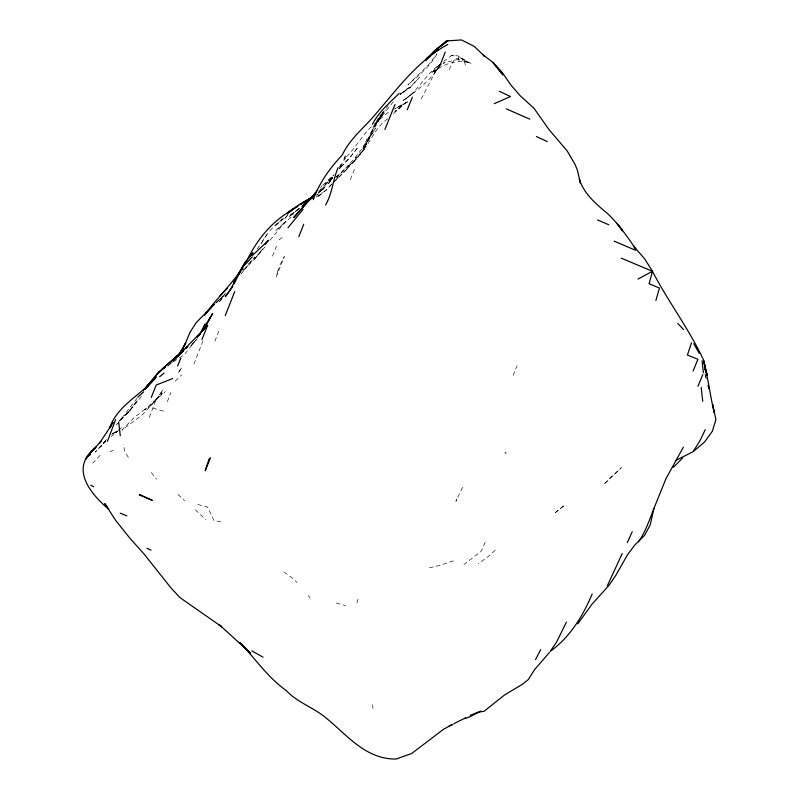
<?xml version="1.0" encoding="UTF-8"?>
<svg xmlns="http://www.w3.org/2000/svg" width="799" height="799" viewBox="0 0 799 799"><rect width="100%" height="100%" fill="white"/><g stroke="black" fill="none" stroke-linecap="round" stroke-linejoin="round"><path stroke-width="0.6" stroke-dasharray="4 3" d="M356.933 603.035L358.791 596.663M149.313 417.478L156.065 399.55M167.321 401.737L170.836 392.569M513.128 375.43L517.093 365.622M193.907 364.064L204.075 338.087M214.871 341.303L218.866 331.176M272.449 256.159L276.514 245.962M350.332 179.575L354.476 169.268M362.816 148.584L367.24 138.277M462.541 487.33L455.899 501.323L458.067 496.598M485.163 542.231L481.068 551.44L463.969 564.513M449.128 69.553L455.26 57.828L464.239 61.263L467.335 61.483L469.013 62.851L458.256 56.639M421.243 98.986L435.036 72.27M378.177 118.362L373.273 127.061L368.489 138.057L362.127 148.554L354.486 158.482L336.808 177.648M339.875 166.412L345.917 157.633M339.385 167.231L341.143 164.274M266.936 234.507L260.644 244.314C266.556 233.767 274.337 224.369 284.564 217.747L274.856 226.317L282.167 218.836M383.61 112.01L374.222 126.412L381.752 115.855L374.132 126.142L395.006 99.605M156.644 399.16L163.116 389.742L154.287 401.837L148.195 407.8L156.644 399.16L153.768 402.396M383.61 112.13L368.888 137.957L373.972 126.731L380.134 116.175L383.949 111.65M386.227 108.374L388.184 105.568M346.596 156.684C356.294 146.876 362.706 134.382 372.993 125.093M225.797 292.883L218.676 302.751L223.65 296.149M332.554 177.917L328.469 183.59L332.654 177.768M196.194 339.785L184.529 354.506L173.213 361.917M265.158 246.781L254.262 259.415L242.526 271.45M137.108 398.122L119.48 421.233M240.869 274.167L254.901 256.948L245.583 267.146M339.385 168.749L342.192 164.954L339.265 168.829M332.384 178.027L328.039 183.85L332.324 178.207M257.048 249.018L261.253 243.385M335.64 177.538C349.133 166.512 362.936 155.156 368.948 138.067L363.205 149.043L369.068 138.217L373.972 126.941L383.2 112.17M141.453 396.404L128.359 412.374L118.632 421.393L130.237 409.907L137.568 400.069L128.359 412.374L130.237 409.907L117.962 423.31M440.009 65.848C430.531 80.05 417.198 90.846 403.155 100.265M287.96 214.571L284.154 219.405L287.95 214.791M261.223 250.736L254.262 259.415L262.741 248.829M320.569 187.605L322.097 185.688M194.357 341.543L190.442 346.386L197.323 338.446M441.497 63.88L434.167 72.849L440.379 66.047M105.778 440.569L100.404 446.971L107.036 438.891M116.394 424.918L118.711 422.152M380.344 115.935L385.468 109.843M243.006 270.202L244.294 268.674M381.692 114.347L384.039 111.6L379.405 116.195M105.718 440.509L95.221 452.034L105.728 441.428M331.645 184.589L326.691 189.573L315.715 198.152M335.48 180.264L337.787 177.668L332.634 183.051M100.085 455.35L92.644 463.27M269.962 240.229L286.022 221.103L275.655 230.791L293.842 214.701M439.36 64.879L431.25 73.398L440.029 64.25C425.398 74.157 418.177 91.416 403.036 100.754L414.621 91.935M331.765 183.95L329.188 186.636L331.715 184.169M340.614 167.151L350.002 157.363L358.142 147.066L349.942 157.503L339.146 169.128M156.125 399.39L162.287 393.128L142.641 414.561L121.997 430.132L134.522 417.228L147.136 407.67L144.829 409.617L165.293 391.65M219.086 300.104L224.938 294.162M332.374 177.168L318.411 192.759L325.153 186.676L318.811 192.369L324.214 187.955L319.22 192L323.285 189.243L319.64 191.64M318.651 191.5L334.122 174.572M338.436 177.568L347.685 168.479L332.554 183.341M332.374 177.398L325.832 183.83L332.384 177.298M175.251 381.083L181.713 374.881M322.966 184.869L333.293 175.201M336.539 176.689L345.567 168.12M216.589 302.052L223.311 295.84L218.127 300.784M440.029 65.977L433.777 71.75C444.344 63.57 458.246 58.677 471.32 63.6L458.376 57.059L459.026 61.283M393.507 113.648L405.413 102.841L394.816 111.59L405.093 103.231L408.948 101.173L395.225 108.554M215.44 303.31L223.33 296.309M495.2 550.251L488.199 556.603L478.301 563.694M374.481 123.725L390.381 110.492M387.785 118.821C372.873 128.679 369.478 147.815 355.315 158.272L364.294 149.383L356.624 158.961L346.776 167.62L356.224 158.931L346.496 169.618M318.601 196.334L326.691 189.573M119.291 429.972L111.281 436.584M299.345 208.199L288.928 216.919L298.986 208.789M216.509 302.402L218.247 300.953M167.75 365.932L169.618 364.374M170.557 363.595L173.353 361.258M400.549 94.032L409.807 86.921L400.109 94.342L410.376 87.321L419.415 77.433L409.727 87.76L410.376 87.321L400.159 94.362M316.354 195.276L318.272 193.827L316.244 195.266M443.535 61.463L451.435 55.66L457.737 55.81L467.335 61.483M278.971 239.87L283.096 236.874M117.503 431.27L115.705 432.579L116.354 432.129M316.134 197.093L322.866 192.459M167.4 365.992L171.276 363.235M118.791 429.662L121.688 427.665M299.455 208.349L289.098 216.03L298.187 209.218M111.76 434.266L117.443 430.881L112.269 434.037M112.1 434.077L116.864 431.001M404.584 103.52L405.093 103.231M394.157 109.143L404.264 103.88L395.785 107.735M109.902 451.874L113.398 450.167M453.373 560.828L439.6 565.462L426.716 568.449M458.716 59.126L442.996 63.201L444.524 62.811M451.435 55.66L454.361 55.8M220.794 521.867L213.902 520.479L207.69 507.145L197.323 504.329M336.259 603.015L345.767 605.662M152.929 408.059L163.635 411.235M284.064 572.024L292.754 578.346L297.048 582.541M195.286 509.772L205.982 519.789M177.977 494.441L184.609 500.783M151.291 472.539L156.644 479.21M308.124 595.495L310.142 598.061M128.339 457.398L124.324 450.446L123.895 444.434M464.239 61.263L465.517 65.218M706.276 378.636L704.668 372.973L706.626 379.895M372.614 704.648L373.063 709.772M277.942 270.501L276.084 277.233L284.384 256.439L282.047 260.294L277.942 270.501M368.918 138.497L363.575 149.113L375.42 128.309L368.918 138.497M181.513 367.999L177.977 373.143L181.513 367.999M436.973 53.913C430.052 66.587 418.596 75.486 407.919 84.784L428.104 65.358L436.973 53.913M555.225 512.658L564.823 505.038L555.225 512.658M612.164 475.994L603.704 484.554L621.402 467.715L612.164 475.994"/><path stroke-width="1.2" d="M683.365 447.17L666.026 478.571L653.912 508.464L650.226 524.883L644.483 535.49L635.115 544.658L627.644 554.546L615.779 575.39L608.938 585.417L592.019 604.164L577.777 623.809M434.936 50.637L447.879 40.699L435.735 49.758L425.657 60.394L434.936 50.637L446.212 40.959L461.462 39.95L474.226 46.392L483.305 55.021L493.053 62.482L502.251 72.439L510.861 84.984L520.049 95.6L534.122 108.404L548.703 129.218L567.16 150.911L575 164.304L577.258 169.778L580.424 183.141L579.345 179.076C583.869 193.857 596.084 204.065 607.58 213.583C618.506 224.05 627.225 236.454 635.674 248.918L633.397 245.922L644.663 258.826L652.473 271.261L649.108 283.745L659.455 288.039L655.879 300.444M691.465 342.871L687.42 355.066L697.917 359.27L693.113 370.976M107.475 441.298L115.585 419.605M372.514 124.245C378.536 112.11 389.662 102.801 399.23 93.303M653.912 508.464C649.427 519.879 645.582 531.744 638.501 541.872M338.127 167.61C332.803 179.935 332.484 193.148 325.553 205.073M344.109 159.191L345.258 156.195M313.358 199.67C319.27 182.681 330.157 167.88 342.372 154.826C350.042 138.377 364.694 127.371 375.979 113.698C397.453 88.619 418.117 60.434 447.78 44.454M440.359 64.579L445.243 52.025M225.238 315.645L234.746 291.525M298.876 236.564L303.71 224.289M151.271 397.443L156.204 385.038L172.584 378.596M201.927 339.575L207.63 325.343L173.443 360.599L183.001 350.981M394.976 104.499L384.918 129.458M177.648 365.912L180.834 357.992M407.26 109.723L412.384 97.198M697.976 386.257L702.79 374.641M622.191 553.577L607.24 586.027M566.441 622.111L556.274 642.666L550.381 651.085M627.235 542.731L632.219 531.754M234.217 283.785L238.931 273.757L233.468 283.076L239.131 273.528M705.257 429.672L699.944 440.778L693.063 451.725L676.144 460.284M592.169 593.967C582.88 615.969 570.376 636.613 550.811 650.995M201.448 331.525L205.223 323.965L200.968 332.444M247.091 260.354C257.068 239.111 272.998 220.224 293.832 208.988L288.059 212.484L300.054 204.015L313.657 196.184M535.54 659.594L540.663 649.647M206.102 325.193L212.644 313.428L203.106 329.947M147.715 386.586C151.85 378.696 158.492 372.494 165.053 366.631L156.434 374.761L164.674 366.691L182.941 351.121L166.062 365.483M207.63 325.343L203.116 329.827L210.397 317.233M244.694 264.319L238.122 275.076L244.644 262.771L252.943 252.794L250.107 256.609M178.017 355.895L184.779 344.928L185.688 342.961L179.006 355.056L184.779 344.928L189.982 332.324L196.354 322.466L214.152 304.319M202.177 331.475L205.503 326.262L199.75 334.262M317.003 190.252L311.5 198.701L315.555 192.839L293.692 217.548L313.697 195.425L302.042 206.402L308.384 200.809M111.55 425.338L109.493 428.184C117.433 405.173 141.163 395.046 155.985 377.438L145.438 388.803M239.75 272.469L241.727 269.772M232.849 286.332L225.308 296.639C234.197 286.062 237.583 272.059 246.541 261.563M145.178 389.093L150.122 382.381L146.247 387.475M198.961 335.49L200.339 333.642M303.091 209.298L288.01 227.745M113.258 422.451L99.565 443.055L101.103 441.258L93.193 449.687L96.05 447.14C69.273 467.495 89.538 493.013 108.794 509.363L104.809 503.6L115.535 520.209L129.738 538.007L144.349 554.396L170.866 587.814L180.065 597.702L220.894 626.156L250.267 652.993L240.129 642.576C255.33 658.915 267.925 677.562 286.362 690.646C297.438 702.621 313.637 707.475 326.062 717.941C347.405 735.41 365.762 759.43 396.254 759.05M290.247 211.665L291.765 209.738L297.218 206.671M200.189 333.503L197.273 337.188L200.15 333.563M202.327 330.836L204.494 328.099L203.116 329.827M145.258 389.083L152.259 380.344L143.47 390.232M214.072 304.439L204.494 315.285C216.219 298.726 231.301 284.893 242.467 267.945M265.078 244.494L268.564 240.279L252.414 255.42M145.658 387.585L151.86 380.813M245.503 264.239L252.324 256.839M549.512 652.364L534.581 669.642L528.279 679.589L522.256 684.373L504.479 695.04L483.984 711.37C476.953 711.39 471.74 717.202 465.148 718.271M219.875 296.059L227.206 288.309L225.977 289.578M673.427 467.305L682.636 457.977M435.735 49.758L426.037 59.136M154.187 378.267L156.264 376.309M287.3 214.022L292.494 209.248M137.867 397.153L143.63 391.87M428.234 57.168L426.676 58.587L438.271 49.608M310.192 199.201L312.908 196.804L299.955 204.744L312.569 197.263M176.319 356.414L174.222 358.232L183.86 349.972M159.91 371.465L158.442 372.733L161.837 369.917M693.991 451.045L704.488 442.077L712.378 431.2L715.914 419.595L712.648 404.444L714.236 412.564C709.991 395.325 708.174 377.627 703.41 360.499L706.995 375.51L704.019 361.168M163.525 368.509L165.223 367.101L163.395 368.599M159.66 376.719L164.075 373.083M306.417 201.218L313.817 195.845M87.7 456.469L90.277 454.691M288.059 212.484L288.878 211.935M637.982 279.081L652.473 271.28C668.224 301.932 689.567 329.528 703.909 360.838M292.843 208.968L298.007 206.262M453.842 723.704L465.687 717.772M494.211 103.68L510.521 96.559L499.365 91.276M470.281 715.305L480.738 711.07M396.903 758.76L411.715 753.477L443.705 729.147L451.705 724.853L449.208 725.842L452.943 724.673M505.198 452.873L505.897 452.863M120.21 513.138L126.811 515.874M621.272 258.157L652.473 271.28M614.191 241.138L635.674 250.317M597.552 219.975L608.828 224.789M506.296 108.844L529.807 119.161M146.926 548.334L151.001 550.141M536.409 136.549L547.245 141.553M90.796 485.163L93.583 486.721M251.815 650.895L263.061 657.178M677.812 323.425L683.535 329.568M693.742 343.72L699.195 353.248M704.958 368.958L707.245 375.041L705.038 369.308M707.245 375.041L706.686 373.393M708.194 385.418L709.152 388.813L708.244 385.657M118.681 422.052L120.279 435.785M701.202 387.415L702.721 401.318M702.091 360.778L703.38 372.803M208.909 459.585L205.193 470.781L210.407 457.887L208.909 459.585M242.696 268.204L240.389 271.141L242.706 268.204M92.874 449.937L85.483 459.365L94.162 448.449L92.874 449.937M187.735 346.696L185.907 348.384L187.745 346.696M140.844 495.14L139.216 494.791L152.369 500.414L140.844 495.14M220.894 626.156L218.756 624.598L221.732 626.925L220.894 626.156M484.524 56.409L483.305 55.021L484.524 56.409M618.975 225.817L616.768 223.191L622.471 230.791L618.975 225.817M493.802 63.411L493.053 62.482L502.951 74.916L493.802 63.411"/></g></svg>
